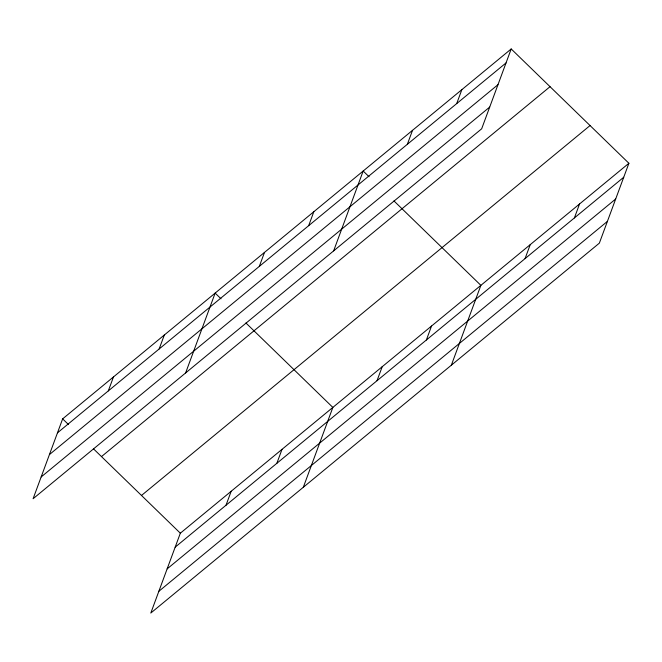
<?xml version="1.0" encoding="UTF-8"?>
<svg xmlns="http://www.w3.org/2000/svg" width="662" height="662" viewBox="0 0 662 662"><rect width="100%" height="100%" fill="white"/><g stroke="black" fill="none" stroke-linecap="round" stroke-linejoin="round"><path stroke-width="0.99" d="M511.196 48.955L62.642 418.864L33.1 498.726L481.663 128.809L511.196 48.955L628.9 163.274L599.358 243.136L150.804 613.045L180.337 533.191L628.9 163.274M108.311 390.911L113.475 376.943M159.145 348.99L164.317 335.022M185.608 372.954L215.15 293.092L221.017 298.794M259.322 266.372L264.494 252.404M308.666 225.684L313.829 211.716M226.007 505.23L231.179 491.262M333.631 250.881L363.173 171.028L369.04 176.721M276.848 463.309L282.012 449.341M407.345 144.308L412.517 130.331M303.312 487.273L332.854 407.42L245.933 322.99M456.689 103.611L461.861 89.643M377.026 380.7L382.189 366.731M426.369 340.003L431.533 326.035M451.335 365.209L480.877 285.347L393.956 200.925M525.049 258.627L530.221 244.659M574.393 217.939L579.556 203.97M57.47 432.832L506.033 62.923M49.427 454.579L497.989 84.67M41.143 476.979L489.706 107.07M101.485 456.59L550.039 86.681M141.502 495.457L590.057 125.548M175.173 547.16L623.736 177.242M167.13 568.898L615.693 198.989M158.847 591.298L607.402 221.389M62.642 418.864L68.5 424.557M93.416 448.762L180.337 533.191"/></g></svg>
